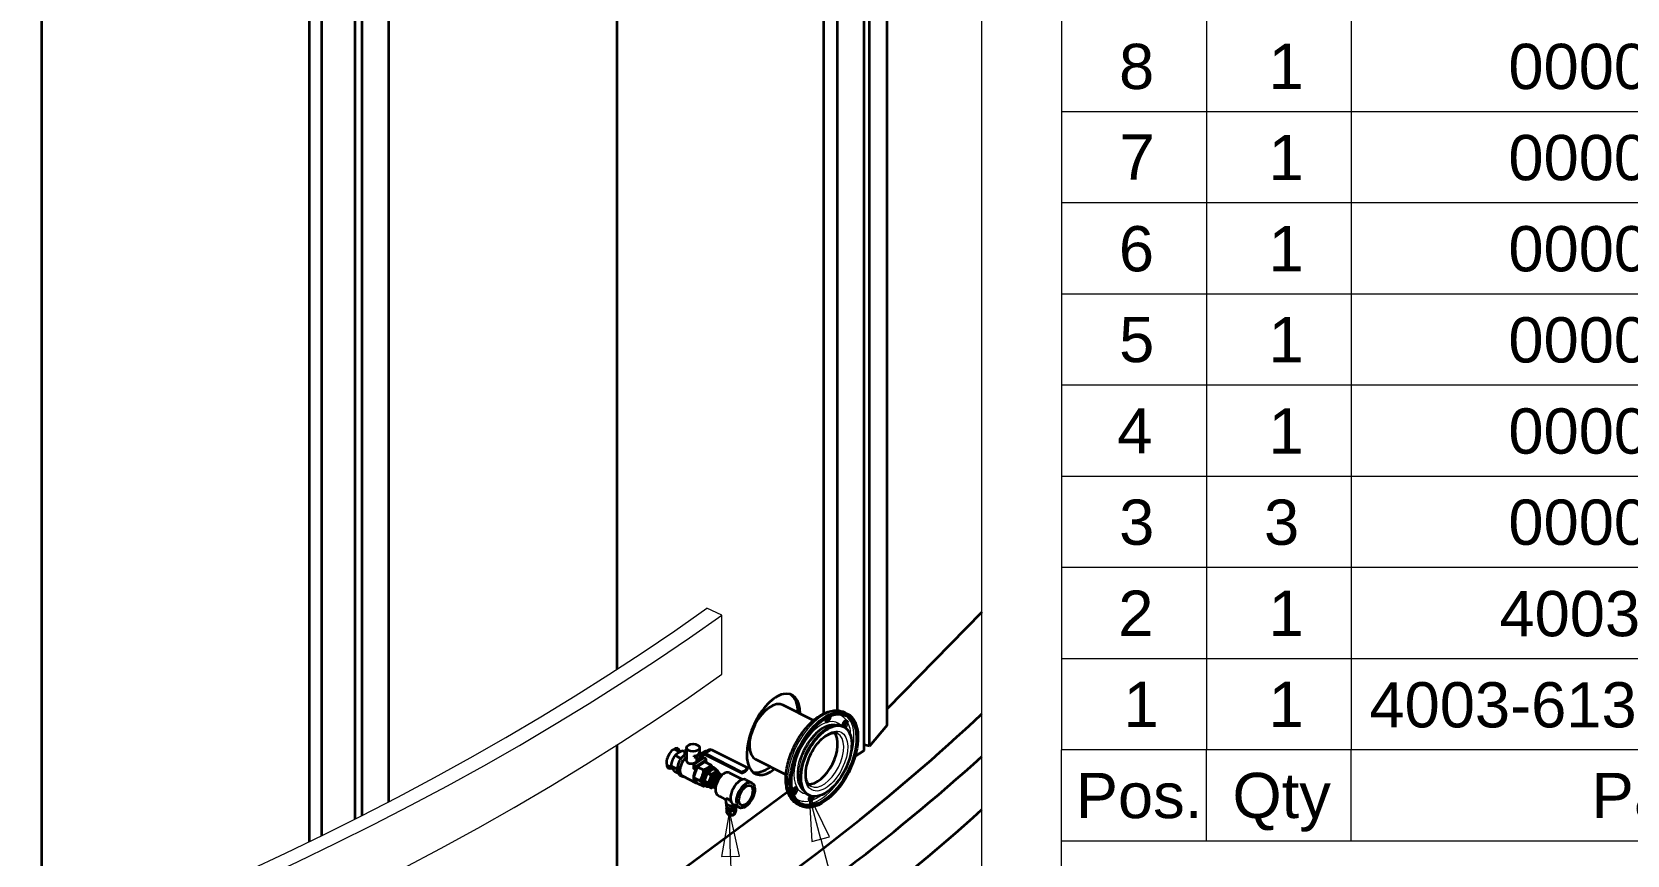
# Model space of a CAD drawing. Header units: millimetres. Extents: x 0 to 42050, y 0 to 29700.
# Drawn here: x 28971 to 33375, y 3345 to 5619 of the extents above; entities that cross this region are included whole.
import ezdxf

# ---------------------------------------------------------------- set-up
doc = ezdxf.new("R2010")
doc.units = ezdxf.units.MM
doc.header["$LTSCALE"] = 50
doc.layers.get('0').update_dxf_attribs({"lineweight": 18})
for name, color, linetype, lineweight in [('Detail Boundary', 7, 'Continuous', 18), ('Symbol', 7, 'Continuous', 18), ('Visible', 7, 'Continuous', 35), ('Visible Narrow', 7, 'Continuous', 18)]:
    doc.layers.add(name, color=color, linetype=linetype, lineweight=lineweight)
doc.layers.add('P_Cable Ducts (CD)', color=30, linetype='Continuous', lineweight=18, true_color=0xff7f00)
doc.styles.add('Note Text', font='arial.ttf')

# ---------------------------------------------------------------- blocks, each defined once
blk = doc.blocks.new('Parts List')
at = {"layer": 'Symbol'}
for p, q in [((636.27, 218.748), (636.27, 72.718)), ((644.27, 218.748), (644.27, 72.718)), ((652.27, 218.748), (652.27, 72.718)), ((836, 107.967), (636.27, 107.967)), ((836, 102.931), (636.27, 102.931)), ((836, 97.896), (636.27, 97.896)), ((836, 92.86), (636.27, 92.86)), ((836, 87.825), (636.27, 87.825)), ((836, 82.789), (636.27, 82.789)), ((836, 77.754), (636.27, 77.754)), ((836, 72.718), (636.27, 72.718)), ((636.27, 67.683), (636.27, 72.718)), ((644.27, 67.683), (644.27, 72.718)), ((652.27, 67.683), (652.27, 72.718)), ((636.27, 62), (636.27, 67.683)), ((836, 67.683), (636.27, 67.683))]:
    blk.add_line(p, q, dxfattribs=at)
at = {"layer": 'Symbol', "color": 7, "char_height": 2.5, "attachment_point": 7, "style": 'Note Text'}
for s, insert in [('8', (639.447, 109.188)), ('1', (647.697, 109.23)), ('0000-702-016', (660.947, 109.188)), ('7', (639.473, 104.215)), ('1', (647.697, 104.194)), ('0000-701-001', (660.947, 104.152)), ('6', (639.437, 99.117)), ('1', (647.697, 99.159)), ('0000-702-003', (660.947, 99.117)), ('5', (639.451, 94.102)), ('1', (647.697, 94.123)), ('0000-700-073', (660.947, 94.081)), ('0000-700-073', (660.947, 89.046)), ('4', (639.345, 89.092)), ('1', (647.697, 89.088)), ('3', (639.453, 84.01)), ('3', (647.453, 84.01)), ('0000-700-073', (660.947, 84.01)), ('2', (639.405, 79.017)), ('1', (647.697, 79.017)), ('4003-02-PS11', (660.453, 78.958)), ('1', (639.697, 73.981)), ('1', (647.697, 73.981)), ('4003-613-CD001-01-01', (653.273, 73.922)), ('Pos.', (637.057, 68.91)), ('Qty', (645.711, 68.195)), ('Part No.', (665.544, 68.91))]:
    blk.add_mtext(s, dxfattribs=dict(at, insert=insert))
blk = doc.blocks.new('2dTransSymbol1')
at = {"layer": 'Detail Boundary', "flags": 128}
blk.add_lwpolyline([(381.649, 141.867), (381.649, 17.513), (631.877, 17.513), (631.877, 141.867), (381.649, 141.867)], dxfattribs=at)
blk = doc.blocks.new('Balloon40')
at = {"layer": 'Symbol'}
for p, q in [((617.937, 69.328), (617.485, 66.819)), ((617.985, 66.829), (617.937, 69.328)), ((618.485, 66.838), (617.937, 69.328)), ((617.485, 66.819), (618.485, 66.838)), ((617.985, 66.829), (618.361, 47.344))]:
    blk.add_line(p, q, dxfattribs=at)
at = {"layer": 'Symbol', "flags": 128}
blk.add_lwpolyline([(618.485, 66.838), (617.937, 69.328), (617.485, 66.819), (618.485, 66.838)], dxfattribs=at)
at = {"layer": 'Symbol'}
blk.add_circle((618.434, 43.6), 3.75, dxfattribs=at)
blk.add_solid([(618.485, 66.838), (617.937, 69.328), (617.485, 66.819), (618.485, 66.838)], dxfattribs=at)
at = {"layer": 'Symbol', "insert": (618.434, 43.621), "char_height": 2.5, "attachment_point": 5, "style": 'Note Text'}
blk.add_mtext('6', dxfattribs=at)
blk = doc.blocks.new('Balloon41')
at = {"layer": 'Symbol'}
for p, q in [((622.97, 67.791), (622.328, 70.208)), ((623.453, 67.92), (622.328, 70.208)), ((622.328, 70.208), (622.487, 67.663)), ((622.487, 67.663), (623.453, 67.92)), ((622.97, 67.791), (626.946, 52.816))]:
    blk.add_line(p, q, dxfattribs=at)
at = {"layer": 'Symbol', "flags": 128}
blk.add_lwpolyline([(623.453, 67.92), (622.328, 70.208), (622.487, 67.663), (623.453, 67.92)], dxfattribs=at)
at = {"layer": 'Symbol'}
blk.add_circle((627.905, 49.206), 3.75, dxfattribs=at)
blk.add_solid([(623.453, 67.92), (622.328, 70.208), (622.487, 67.663), (623.453, 67.92)], dxfattribs=at)
at = {"layer": 'Symbol', "insert": (627.905, 49.206), "char_height": 2.5, "attachment_point": 5, "style": 'Note Text'}
blk.add_mtext('11', dxfattribs=at)

msp = doc.modelspace()

# ---------------------------------------------------------------- linework, layer by layer
at = {"layer": 'P_Cable Ducts (CD)'}
for p, q in [((30875.6, 4007.87), (30834.41, 4027.13)), ((30875.6, 3844.57), (30875.6, 4007.87))]:
    msp.add_line(p, q, dxfattribs=at)
for centre, major_axis, start_param in [((24500.67, 6988.34), (-8150, 0), 1.3910804), ((24500.67, 6988.34), (-8203, 0), 1.3910011), ((24500.67, 6825.04), (-8203, 0), 1.3666191)]:
    msp.add_ellipse(centre, major_axis=major_axis, ratio=0.5773503, start_param=start_param, end_param=2.4609142, dxfattribs=at)
at = {"layer": 'Visible', "color": 9, "true_color": 0xc0c0c0}
for p, q in [((28997.87, 3064.15), (28997.87, 7093.33)), ((29737.39, 3382.82), (29737.39, 7093.33)), ((29771.05, 3399.2), (29771.05, 7093.33)), ((29863.3, 3445.04), (29863.3, 7093.33)), ((29882.85, 3454.94), (29882.85, 7093.33)), ((29956, 3492.53), (29956, 7093.33)), ((30586.98, 3858.94), (30586.98, 7093.33)), ((31156.89, 3736.07), (31156.89, 7093.33)), ((31195.41, 3744.48), (31195.41, 7093.33)), ((31268.56, 3633.78), (31268.56, 7093.33)), ((31283.01, 3646.26), (31283.01, 7093.33)), ((31332.07, 3703.71), (31332.07, 7093.33)), ((31593.87, 4016.03), (31332.07, 3749.17)), ((31332.07, 3703.71), (31283.01, 3646.26)), ((30586.98, 3171.92), (30586.98, 3649.82)), ((31268.56, 3633.78), (31243.24, 3617.11)), ((31283.01, 3646.26), (31268.56, 3649.46)), ((31057.61, 3520.08), (30586.98, 3171.92))]:
    msp.add_line(p, q, dxfattribs=at)
at = {"layer": 'Visible'}
for p, q in [((31128.83, 3717.23), (31045.18, 3759.58)), ((31212.19, 3699.52), (31209.93, 3700.66)), ((31221.91, 3735.51), (31214.77, 3739.12)), ((30743.25, 3638.45), (30759.33, 3630.3)), ((30762.79, 3611.75), (30746.47, 3620.01)), ((30773.88, 3630.52), (30767.4, 3633.8)), ((30773.88, 3622.93), (30773.88, 3632.73)), ((30776.13, 3621.79), (30773.88, 3622.93)), ((30775.09, 3635.45), (30778.06, 3637.41)), ((30776.13, 3631.58), (30776.13, 3621.79)), ((30776.13, 3621.79), (30778.06, 3623.06)), ((30778.06, 3641.79), (30778.06, 3608.9)), ((30824, 3612.03), (30798.95, 3595.53)), ((30799.52, 3616.82), (30799.52, 3619.27)), ((30799.52, 3619.27), (30805.67, 3616.15)), ((30799.52, 3616.82), (30805.92, 3613.58)), ((30805.93, 3615.49), (30808.06, 3612.11)), ((30821.29, 3627.4), (30806.12, 3617.41)), ((30806.92, 3612.23), (30807.67, 3612.72)), ((30807.7, 3612.68), (30807.05, 3612.31)), ((30817.77, 3616.08), (30809.8, 3611.46)), ((30815.91, 3614.14), (30809.98, 3610.24)), ((30811.41, 3608.83), (30816.68, 3612.3)), ((30816.03, 3616.73), (30813.91, 3620.11)), ((30814.03, 3628.82), (30819.35, 3626.12)), ((30814.06, 3641.79), (30814.06, 3628.8)), ((30829.26, 3632.02), (30814.1, 3622.03)), ((30816.68, 3612.3), (30814.66, 3613.32)), ((30815.49, 3620.56), (30830, 3630.11)), ((30815.49, 3620.56), (30826.59, 3626.99)), ((30815.49, 3620.56), (30817.09, 3618.02)), ((30815.91, 3612.69), (30815.91, 3614.14)), ((30816.68, 3608.48), (30816.68, 3612.3)), ((30817.09, 3618.02), (30828.18, 3624.45)), ((30830.1, 3624.2), (30817.82, 3616.11)), ((30818.88, 3616.1), (30818.88, 3611)), ((30829.31, 3632.05), (30821.33, 3627.42)), ((30829.78, 3626.81), (30830.56, 3626.41)), ((30829.78, 3624.36), (30830.29, 3624.1)), ((30830, 3630.11), (30841.09, 3636.54)), ((30830.29, 3622.95), (30830.29, 3625.4)), ((30830.6, 3622.26), (30929.49, 3572.19)), ((30831.36, 3630.9), (30831.05, 3631.4)), ((30845.78, 3636.82), (30831.28, 3627.27)), ((30844.28, 3636.36), (30844.73, 3636.13)), ((30846.46, 3636.94), (30945.35, 3586.87)), ((30722.86, 3594.63), (30737.33, 3587.31)), ((30752.14, 3582.49), (30736, 3590.67)), ((30754.37, 3571.1), (30746.47, 3575.1)), ((30807.77, 3588.97), (30797.31, 3559.62)), ((30797.83, 3585.87), (30797.83, 3593.82)), ((30805.51, 3609.05), (30805.51, 3603.95)), ((30807.01, 3603.18), (30805.51, 3603.95)), ((30805.72, 3592.11), (30830.77, 3608.6)), ((30807.01, 3608.28), (30807.01, 3603.18)), ((30807.01, 3603.18), (30809.98, 3605.14)), ((30828.71, 3602.75), (30807.77, 3588.97)), ((30807.77, 3588.97), (30824.72, 3580.39)), ((30809.35, 3611.33), (30808.11, 3610.61)), ((30809.98, 3610.24), (30809.98, 3605.14)), ((30811.41, 3608.83), (30809.98, 3609.55)), ((30809.98, 3605.38), (30811.41, 3605.01)), ((30811.41, 3605.01), (30811.41, 3608.83)), ((30811.41, 3605.01), (30816.68, 3608.48)), ((30816.68, 3609.55), (30818.88, 3611)), ((30817.13, 3609.84), (30819.14, 3608.82)), ((30827.97, 3549.95), (30835.6, 3571.35)), ((30828.71, 3602.75), (30845.66, 3594.17)), ((30831.89, 3602.37), (30831.89, 3610.31)), ((30831.89, 3602.37), (30832.7, 3601.96)), ((30835.6, 3571.35), (30846.13, 3566.02)), ((30837.28, 3573.66), (30852.55, 3583.71)), ((30837.28, 3573.66), (30847.81, 3568.33)), ((30843.02, 3584.32), (30843.26, 3584.46)), ((30863.08, 3578.38), (30847.81, 3568.33)), ((30852.55, 3583.71), (30863.08, 3578.38)), ((30854.33, 3585.96), (30852.83, 3586.72)), ((30854.24, 3583.61), (30864.76, 3578.28)), ((30857.34, 3584.44), (30854.56, 3585.85)), ((30864.03, 3571.52), (30866.6, 3570.22)), ((30871.12, 3568.83), (30864.76, 3578.28)), ((30867.07, 3568.86), (30866.58, 3569.11)), ((30872, 3568.47), (30875.11, 3566.9)), ((30896.58, 3572.68), (30933.71, 3554.36)), ((30946.17, 3583.08), (30946.17, 3585.53)), ((31052.81, 3567.08), (30969.16, 3609.43)), ((30758.98, 3566.43), (30766.12, 3562.81)), ((30766.57, 3563.7), (30803.79, 3544.86)), ((30797.31, 3559.62), (30807.77, 3544.06)), ((30797.31, 3559.62), (30814.26, 3551.04)), ((30807.77, 3544.06), (30824.72, 3535.48)), ((30824.11, 3546.98), (30824.14, 3546.71)), ((30827.97, 3549.95), (30838.49, 3544.62)), ((30827.97, 3547.54), (30838.49, 3542.21)), ((30835.6, 3536.19), (30827.97, 3547.54)), ((30829.49, 3536.89), (30827.99, 3537.65)), ((30832.5, 3535.37), (30829.72, 3536.78)), ((30835.6, 3536.19), (30846.13, 3530.86)), ((30846.13, 3566.02), (30838.49, 3544.62)), ((30838.49, 3542.21), (30846.13, 3530.86)), ((30846.86, 3537.62), (30849.44, 3536.32)), ((30847.81, 3530.77), (30852.26, 3533.7)), ((30850.34, 3536.98), (30850.32, 3536.99)), ((30853.82, 3532.56), (30856.92, 3530.99)), ((30942.31, 3553.44), (30958.83, 3545.07)), ((30887.16, 3490.2), (30887.07, 3498.95)), ((30887.51, 3488.13), (30887.39, 3500.01)), ((30887.86, 3487.52), (30887.86, 3481.76)), ((30888.31, 3479.76), (30888.31, 3476.35)), ((30907.56, 3484.79), (30924.07, 3476.43)), ((30914.4, 3479.76), (30914.4, 3479.01)), ((31093.17, 3481.24), (31086.03, 3484.86)), ((31116.42, 3510.38), (31114.17, 3511.52)), ((30888.31, 3472.26), (30889.47, 3474.75)), ((30888.31, 3472.26), (30888.31, 3463.49)), ((30888.89, 3478.76), (30888.89, 3475.08)), ((30888.89, 3475.08), (30896.83, 3470.49)), ((30888.89, 3471), (30888.89, 3462.22)), ((30896.83, 3466.41), (30888.89, 3471)), ((30891.36, 3473.65), (30891.36, 3473.59)), ((30893.22, 3458.69), (30892.87, 3458.9)), ((30896.83, 3474.42), (30896.83, 3470.49)), ((30896.83, 3466.41), (30896.83, 3457.63)), ((30899.02, 3474.08), (30899.02, 3470.15)), ((30899.02, 3470.15), (30909.88, 3471.82)), ((30909.88, 3467.74), (30899.02, 3466.06)), ((30899.02, 3466.06), (30899.02, 3457.29)), ((30909.49, 3458.69), (30910.73, 3459.41)), ((30909.88, 3475.71), (30909.88, 3471.82)), ((30909.88, 3467.74), (30909.88, 3458.96)), ((30911.48, 3472.74), (30914.4, 3479.01)), ((30911.48, 3476.61), (30911.48, 3472.74)), ((30914.4, 3474.93), (30911.48, 3468.66)), ((30911.48, 3468.66), (30911.48, 3459.88)), ((30913.25, 3476.52), (30913.82, 3476.19)), ((30914.4, 3474.93), (30914.4, 3466.15))]:
    msp.add_line(p, q, dxfattribs=at)
for centre, start, end in [((30930.16, 3573.53), 243.14639, 286.16167), ((30944.67, 3585.53), 0, 63.14639), ((30944.67, 3583.08), 328.9699, 0)]:
    msp.add_arc(centre, 1.5, start, end, dxfattribs=at)
at = {"layer": 'Visible', "color": 9, "true_color": 0xc0c0c0}
for centre, major_axis, ratio, start_param, end_param in [((31018.36, 3678.84), (-49.45, -109.43), 0.5024293, 2.3257004, 7.054587), ((24500.67, 6253.49), (8326.9, 0), 0.5773503, 5.3992017, 5.7318801), ((24500.67, 6237.16), (8420, 0), 0.5773503, 5.3841108, 5.7141526), ((30741.05, 3612.49), (-12.36, -27.36), 0.5024293, 2.4842266, 6.849441), ((24500.67, 6090.19), (-8420, 0), 0.5773503, 2.2324258, 2.5725599), ((24500.67, 6090.19), (-8420, 0), 0.5773503, 2.2324258, 2.5725599)]:
    msp.add_ellipse(centre, major_axis=major_axis, ratio=ratio, start_param=start_param, end_param=end_param, dxfattribs=at)
at = {"layer": 'Visible'}
for centre, major_axis, ratio, start_param, end_param in [((31007.17, 3684.51), (54.21, 107.06), 0.5383468, 5.4895383, 6.214471), ((31007.17, 3684.51), (-38.01, -75.08), 0.5383468, 3.1415927, 6.2831853), ((31162.05, 3606.09), (-47.88, -94.57), 0.5383468, 3.1415927, 6.2831853), ((31168.67, 3723.1), (-4.86, -9.59), 0.5383468, 5.0074901, 8.813005), ((31164.16, 3725.39), (4.86, 9.59), 0.5383468, 3.5936903, 5.1842083), ((31215.57, 3706.55), (4.86, 9.59), 0.5383468, 6.1858676, 8.6716483), ((31211.06, 3708.83), (4.86, 9.59), 0.5383468, 3.9002551, 5.7348913), ((31215.57, 3706.55), (-4.86, -9.59), 0.5383468, 0.7280414, 2.5932986), ((31108.42, 3675.91), (-4.86, -9.59), 0.5383468, 0.4355823, 2.1679389), ((31141.75, 3616.37), (36.84, 72.76), 0.5383468, 3.3685145, 6.0562635), ((30773.88, 3595.87), (-14.91, -29.44), 0.5383468, 3.8918765, 6.2831853), ((30781.03, 3592.25), (-14.91, -29.44), 0.5383468, 4.0329405, 6.5299942), ((30781.03, 3592.25), (-14.45, -28.55), 0.5383468, 4.0372374, 6.2831853), ((30778.39, 3630.44), (-3.3, 5.01), 0.6138806, 5.5351071, 7.0336389), ((30778.39, 3630.44), (-1.65, 2.51), 0.6138806, 5.6077526, 7.0336389), ((30796.06, 3629.46), (18, 0), 0.5773503, 4.9057845, 6.2207116), ((30806.92, 3616.14), (-0.75, 1.3), 0.788917, 0.0448965, 1.6156928), ((30810.77, 3606.38), (-3.85, 5.85), 0.6138806, 6.2482407, 7.0336389), ((30805.92, 3618.48), (3.3, -5.01), 0.6138806, 5.4628425, 5.8055449), ((30809.05, 3612.76), (0.75, -1.3), 0.788917, 4.7572855, 6.2831853), ((30814.89, 3620.77), (-0.75, 1.3), 0.788917, 0.0448965, 1.6156928), ((30817.02, 3617.38), (0.75, -1.3), 0.788917, 4.7572855, 6.3280818), ((30822.64, 3614.19), (2.75, -4.18), 0.6138806, 3.6960821, 3.8920462), ((30822.09, 3626.13), (-0.75, 1.3), 0.788917, 0, 0.0448965), ((30827.39, 3610.31), (4.5, 0), 0.5773503, 5.5632481, 8.7048407), ((30829.78, 3621.91), (-3.3, 5.01), 0.6138806, 5.4628425, 6.2482407), ((30829.78, 3621.91), (-1.65, 2.51), 0.6138806, 5.4628425, 6.2482407), ((30830.06, 3630.75), (-0.75, 1.3), 0.788917, 4.7572855, 6.3280818), ((30831.28, 3626.05), (0.68, 1.34), 0.5383468, 0.7547417, 2.3255381), ((30831.28, 3623.6), (-0.68, -1.34), 0.5383468, 5.4671307, 6.2831853), ((30844.28, 3631.46), (-3.3, 5.01), 0.6138806, 5.4628425, 6.2482407), ((30845.78, 3635.6), (0.68, 1.34), 0.5383468, 0, 0.7547417), ((30818.24, 3573.41), (-14.45, -28.55), 0.5383468, 4.5320457, 6.5449678), ((30802.33, 3593.82), (-4.5, 0), 0.5773503, 5.5632481, 8.7048407), ((30810.77, 3606.38), (-2.75, 4.18), 0.6138806, 6.2482407, 7.0336389), ((30837.04, 3563.89), (10.8, 21.32), 0.5383468, 0.4169294, 2.7246633), ((30840.41, 3562.19), (-12.42, -24.53), 0.5383468, 3.1415927, 6.2831853), ((30837.04, 3563.89), (-12.42, -24.53), 0.5383468, 3.8963344, 4.9435319), ((30842.14, 3561.31), (12.42, 24.53), 0.5383468, 0, 3.1415927), ((30841.91, 3561.43), (-12.42, -24.53), 0.5383468, 3.1330541, 6.2917239), ((30841.91, 3561.43), (12.29, 24.27), 0.5383468, 0.6929608, 2.4486318), ((30844.92, 3559.9), (-12.42, -24.53), 0.5383468, 2.7446252, 6.6801527), ((30818.24, 3573.41), (14.45, 28.55), 0.5383468, 6.0214028, 6.4022158), ((30844.92, 3559.9), (11.63, 22.97), 0.5383468, 1.2211173, 1.3355637), ((30837.04, 3563.89), (12.42, 24.53), 0.5383468, 6.1553127, 7.037927), ((30855.44, 3554.57), (8.58, 16.95), 0.5383468, 0, 3.1415927), ((30858.02, 3553.27), (8.58, 16.95), 0.5383468, 6.0958525, 9.5647198), ((30858.45, 3553.05), (8.13, 16.06), 0.5383468, 0, 3.1415927), ((30855.44, 3554.57), (-11.63, -22.97), 0.5383468, 4.36271, 4.4771564), ((30862.91, 3550.52), (-9.09, -17.95), 0.5383468, 3.1415927, 6.2831853), ((30866.02, 3548.94), (-9.09, -17.95), 0.5383468, 3.0302593, 6.3945187), ((30844.92, 3559.9), (11.63, 22.97), 0.5383468, 0.1739198, 0.2883662), ((30880.87, 3541.42), (15.8, 31.21), 0.5383468, 0.0055749, 3.1209334), ((30855.44, 3554.57), (11.63, 22.97), 0.5383468, 0.1739198, 0.2883662), ((31007.17, 3684.51), (-54.21, -107.06), 0.5383468, 0.1322309, 0.793647), ((31070.12, 3592.61), (4.86, 9.59), 0.5383468, 4.1113123, 6.0861299), ((30837.04, 3563.89), (-12.42, -24.53), 0.5383468, 4.9435319, 5.9907295), ((30837.04, 3563.89), (-12.42, -24.53), 0.5383468, 5.9907295, 6.4110579), ((30844.92, 3559.9), (11.63, 22.97), 0.5383468, 2.2683149, 2.3827613), ((30855.44, 3554.57), (-11.63, -22.97), 0.5383468, 5.4099075, 5.5243539), ((30855.44, 3554.57), (-11.63, -22.97), 0.5383468, 0.1739198, 0.2883662), ((30869.89, 3546.98), (8.24, 16.28), 0.5383468, 0.4558637, 2.685729), ((30924.94, 3519.11), (-17.38, -34.32), 0.5383468, 3.1415927, 6.2831853), ((30942.12, 3510.41), (13.55, 26.76), 0.5383468, 3.1568098, 6.2679681), ((31076.2, 3522), (4.86, 9.59), 0.5383468, 3.5647322, 7.9994638), ((31071.68, 3524.29), (4.86, 9.59), 0.5383468, 4.0037371, 5.8310877), ((30901.36, 3481.76), (-13.5, 0), 0.5773503, 0, 3.0590416), ((30925.1, 3570.06), (-45.84, -88.88), 0.533287, 0.567572, 0.5775048), ((31123.1, 3505.44), (-4.86, -9.59), 0.5383468, 4.5737422, 6.5202894), ((31118.59, 3507.73), (4.86, 9.59), 0.5383468, 3.8296731, 4.9602791), ((31123.1, 3505.44), (-4.86, -9.59), 0.5383468, 0.6880805, 1.9906656), ((30901.36, 3477.68), (-13.25, 0), 0.5773503, 0.1748666, 0.3463408), ((30901.36, 3473.59), (-13.25, 0), 0.5773503, 0.1748666, 0.3463408), ((30901.36, 3464.82), (-13.25, 0), 0.5773503, 0.1748666, 0.3463408), ((30901.36, 3473.59), (10, 0), 0.5773503, 3.1415927, 6.1014321), ((30901.36, 3463.39), (11.5, 0), 0.5773503, 3.9269908, 5.4977871), ((30901.36, 3477.68), (-13.25, 0), 0.5773503, 1.2220642, 1.3935383), ((30901.36, 3473.59), (-13.25, 0), 0.5773503, 1.2220642, 1.3935383), ((30901.36, 3464.82), (-13.25, 0), 0.5773503, 1.2220642, 1.3935383), ((30901.36, 3477.68), (-13.25, 0), 0.5773503, 2.2692617, 2.4407359), ((30901.36, 3473.59), (-13.25, 0), 0.5773503, 2.2692617, 2.4407359), ((30901.36, 3464.82), (-13.25, 0), 0.5773503, 2.2692617, 2.4407359), ((30901.36, 3473.59), (13.25, 0), 0.5773503, 0.1748666, 0.3463408)]:
    msp.add_ellipse(centre, major_axis=major_axis, ratio=ratio, start_param=start_param, end_param=end_param, dxfattribs=at)
for centre, major_axis, ratio in [((31157.54, 3608.37), (64.37, 127.13), 0.5383468), ((31157.54, 3608.37), (61.66, 121.78), 0.5383468), ((31164.31, 3604.95), (-47.88, -94.57), 0.5383468), ((30796.06, 3641.79), (-18, 0), 0.5773503), ((30941.45, 3510.75), (-17.38, -34.32), 0.5383468), ((30942.56, 3510.19), (-13.55, -26.76), 0.5383468)]:
    msp.add_ellipse(centre, major_axis=major_axis, ratio=ratio, dxfattribs=at)
for points, knots in [([(31086.03, 3484.86), (31078.66, 3488.59), (31072.29, 3494.17), (31061.78, 3508.55), (31057.88, 3517.58), (31052.72, 3538.79), (31051.84, 3551.26), (31053.43, 3577.84), (31055.97, 3591.98), (31064.11, 3620.3), (31069.67, 3634.47), (31083.22, 3661.56), (31091.2, 3674.48), (31108.87, 3697.9), (31118.57, 3708.4), (31138.96, 3725.95), (31149.66, 3732.97), (31171.14, 3742.43), (31181.97, 3744.94), (31200.29, 3744.42), (31207.92, 3742.59), (31214.77, 3739.12)], [5.5676804, 5.5676804, 5.5676804, 5.5676804, 5.8352374, 5.8352374, 6.1299378, 6.1299378, 6.460989, 6.460989, 6.7969863, 6.7969863, 7.1294734, 7.1294734, 7.4604842, 7.4604842, 7.7928097, 7.7928097, 8.1285924, 8.1285924, 8.4606827, 8.4606827, 8.709273, 8.709273, 8.709273, 8.709273]), ([(31217.9, 3715.65), (31217.84, 3715.87), (31217.78, 3716.07), (31217.7, 3716.29), (31217.69, 3716.3), (31217.69, 3716.32)], [-2.19527918, -2.19527918, -2.19527918, -2.19527918, -2.09934923, -2.09934923, -2.09161637, -2.09161637, -2.09161637, -2.09161637]), ([(31220.91, 3715.84), (31220.94, 3715.81), (31220.97, 3715.79), (31221.19, 3715.61), (31221.35, 3715.45), (31221.57, 3715.18), (31221.63, 3715.1), (31221.71, 3714.98), (31221.74, 3714.94), (31221.77, 3714.89), (31221.78, 3714.87), (31221.8, 3714.84), (31221.81, 3714.83), (31221.82, 3714.81), (31221.83, 3714.79), (31221.85, 3714.77), (31221.86, 3714.75), (31221.89, 3714.7), (31221.9, 3714.67), (31222.08, 3714.35), (31222.2, 3714.05), (31222.35, 3713.6), (31222.38, 3713.49), (31222.41, 3713.37)], [-0.60108386, -0.60108386, -0.60108386, -0.60108386, -0.57815405, -0.57815405, -0.4517174, -0.4517174, -0.39937151, -0.39937151, -0.37798741, -0.37798741, -0.36705524, -0.36705524, -0.36001009, -0.36001009, -0.3533864, -0.3533864, -0.34454389, -0.34454389, -0.32504019, -0.32504019, -0.16888945, -0.16888945, -0.11651595, -0.11651595, -0.11651595, -0.11651595]), ([(31121.45, 3535.24), (31117.23, 3537.38), (31113.65, 3541.24), (31109.14, 3551.85), (31107.85, 3557.5), (31106.99, 3570.3), (31107.37, 3577.39), (31109.83, 3592.47), (31111.92, 3600.47), (31117.68, 3616.52), (31121.36, 3624.57), (31129.92, 3639.81), (31134.81, 3647), (31145.21, 3659.71), (31150.72, 3665.24), (31161.67, 3674.09), (31167.1, 3677.42), (31177.19, 3681.76), (31181.84, 3682.77), (31189.4, 3682.83), (31192.44, 3682.11), (31195.13, 3680.75)], [1.6387453, 1.6387453, 1.6387453, 1.6387453, 2.0649509, 2.0649509, 2.3758195, 2.3758195, 2.6766844, 2.6766844, 2.9816372, 2.9816372, 3.2897635, 3.2897635, 3.5985157, 3.5985157, 3.9052686, 3.9052686, 4.2077971, 4.2077971, 4.509658, 4.509658, 4.780338, 4.780338, 4.780338, 4.780338]), ([(30811.21, 3605.06), (30811.2, 3605.05), (30811.19, 3605.05), (30810.92, 3604.83), (30810.63, 3604.62), (30810.17, 3604.3), (30810, 3604.18), (30809.7, 3603.98), (30809.55, 3603.89), (30809.24, 3603.68), (30809.07, 3603.58), (30808.59, 3603.28), (30808.28, 3603.09), (30806.57, 3602.09), (30805.03, 3601.28), (30801.37, 3599.62), (30799.23, 3598.8), (30795.1, 3597.63), (30793.11, 3597.25), (30789.9, 3597.08), (30788.66, 3597.14), (30786.97, 3597.44), (30786.49, 3597.56), (30785.76, 3597.78), (30785.5, 3597.87), (30785.03, 3598.04), (30784.82, 3598.13), (30784.48, 3598.29), (30784.33, 3598.36), (30784.2, 3598.43), (30783.32, 3598.87), (30782.5, 3599.44), (30781.05, 3600.79), (30780.41, 3601.57), (30779.36, 3603.27), (30778.95, 3604.19), (30778.35, 3606.06), (30778.17, 3607.01), (30778.08, 3608.25), (30778.06, 3608.58), (30778.06, 3608.9)], [-19.8769531, -19.8769531, -19.8769531, -19.8769531, -19.8726904, -19.8726904, -19.7231477, -19.7231477, -19.6448391, -19.6448391, -19.5805492, -19.5805492, -19.5057019, -19.5057019, -19.3761235, -19.3761235, -18.8218938, -18.8218938, -18.1440759, -18.1440759, -17.5248435, -17.5248435, -17.1128589, -17.1128589, -16.9430395, -16.9430395, -16.8479196, -16.8479196, -16.7677188, -16.7677188, -16.7122811, -16.7122811, -16.7122811, -16.3632847, -16.3632847, -16.0142883, -16.0142883, -15.6652918, -15.6652918, -15.3162954, -15.3162954, -15.1945854, -15.1945854, -15.1945854, -15.1945854]), ([(30805.72, 3586.19), (30805.32, 3585.56), (30804.8, 3584.92), (30803.65, 3583.79), (30803.01, 3583.31), (30801.9, 3582.71), (30801.36, 3582.51), (30800.57, 3582.4), (30800.31, 3582.4), (30799.81, 3582.47), (30799.58, 3582.55), (30799.37, 3582.66), (30799.15, 3582.76), (30798.95, 3582.91), (30798.6, 3583.27), (30798.45, 3583.48), (30798.07, 3584.17), (30797.92, 3584.72), (30797.84, 3585.45), (30797.83, 3585.66), (30797.83, 3585.87)], [-0.7950758, -0.7950758, -0.7950758, -0.7950758, -0.5686098, -0.5686098, -0.3421438, -0.3421438, -0.1710719, -0.1710719, -0.085536, -0.085536, 0, 0, 0, 0.085536, 0.085536, 0.1710719, 0.1710719, 0.3421438, 0.3421438, 0.4073406, 0.4073406, 0.4073406, 0.4073406]), ([(30831.89, 3602.37), (30831.89, 3602.37), (30831.82, 3602.39), (30831.49, 3602.49), (30831.17, 3602.58), (30830.77, 3602.68)], [-1.1298156, -1.1298156, -1.1298156, -1.1298156, -0.96854638, -0.96854638, -0.74208038, -0.74208038, -0.74208038, -0.74208038]), ([(30930.58, 3572.09), (30931.98, 3572.5), (30933.32, 3572.96), (30935.87, 3574.01), (30937.08, 3574.6), (30939.35, 3575.88), (30940.41, 3576.57), (30942.33, 3578.06), (30943.2, 3578.85), (30944.74, 3580.52), (30945.41, 3581.4), (30945.96, 3582.31)], [5.89753338, 5.89753338, 5.89753338, 5.89753338, 6.05179415, 6.05179415, 6.20605492, 6.20605492, 6.36031569, 6.36031569, 6.51457646, 6.51457646, 6.66883724, 6.66883724, 6.66883724, 6.66883724]), ([(30887.39, 3500.01), (30887.32, 3499.86), (30887.27, 3499.72), (30887.12, 3499.31), (30887.07, 3499.1), (30887.07, 3498.95)], [2.0428139, 2.0428139, 2.0428139, 2.0428139, 2.25489736, 2.25489736, 2.72864766, 2.72864766, 2.72864766, 2.72864766]), ([(30887.16, 3490.2), (30887.17, 3490.08), (30887.17, 3489.96), (30887.18, 3489.84), (30887.19, 3489.7), (30887.2, 3489.55), (30887.22, 3489.41), (30887.24, 3489.26), (30887.26, 3489.12), (30887.29, 3488.98), (30887.32, 3488.84), (30887.35, 3488.69), (30887.39, 3488.55), (30887.42, 3488.41), (30887.47, 3488.27), (30887.51, 3488.13)], [63.6484405, 63.6484405, 63.6484405, 63.6484405, 64.5503452, 64.5503452, 64.5503452, 65.6306027, 65.6306027, 65.6306027, 66.7103442, 66.7103442, 66.7103442, 67.7891832, 67.7891832, 67.7891832, 68.8667408, 68.8667408, 68.8667408, 68.8667408]), ([(30901.11, 3492.64), (30900.43, 3493.22), (30899.71, 3493.85), (30897.9, 3495.51), (30896.79, 3496.56), (30895.14, 3498.07), (30894.48, 3498.67), (30893.14, 3499.74), (30892.47, 3500.2), (30891.07, 3500.92), (30890.47, 3501.06), (30889.43, 3501.13), (30889, 3501.05), (30888.02, 3500.7), (30887.61, 3500.35), (30887.39, 3500.01)], [3.7802837, 3.7802837, 3.7802837, 3.7802837, 4.0610151, 4.0610151, 4.4926397, 4.4926397, 4.7362241, 4.7362241, 4.9798086, 4.9798086, 5.2968725, 5.2968725, 5.6139364, 5.6139364, 6.15154, 6.15154, 6.15154, 6.15154]), ([(30887.51, 3488.13), (30887.54, 3488.06), (30887.57, 3487.99), (30887.61, 3487.93), (30887.65, 3487.86), (30887.68, 3487.79), (30887.72, 3487.73), (30887.77, 3487.66), (30887.81, 3487.59), (30887.86, 3487.52), (30887.9, 3487.45), (30887.95, 3487.39), (30888, 3487.32), (30888.06, 3487.25), (30888.11, 3487.18), (30888.17, 3487.11), (30888.23, 3487.05), (30888.29, 3486.98), (30888.35, 3486.91), (30888.42, 3486.84), (30888.48, 3486.77), (30888.55, 3486.71), (30888.62, 3486.64), (30888.69, 3486.57), (30888.76, 3486.5), (30888.84, 3486.43), (30888.91, 3486.37), (30888.99, 3486.3), (30889.07, 3486.23), (30889.15, 3486.16), (30889.24, 3486.09), (30889.32, 3486.03), (30889.41, 3485.96), (30889.5, 3485.89), (30889.59, 3485.82), (30889.68, 3485.76), (30889.77, 3485.69), (30889.87, 3485.62), (30889.96, 3485.56), (30890.06, 3485.49), (30890.16, 3485.42), (30890.26, 3485.35), (30890.37, 3485.29), (30890.47, 3485.22), (30890.58, 3485.15), (30890.69, 3485.09), (30890.8, 3485.02), (30890.91, 3484.96), (30891.02, 3484.89), (30891.13, 3484.82), (30891.25, 3484.76), (30891.37, 3484.69), (30891.48, 3484.63), (30891.6, 3484.56), (30891.73, 3484.5), (30891.85, 3484.44), (30891.97, 3484.37), (30892.1, 3484.31), (30892.22, 3484.25), (30892.35, 3484.18), (30892.48, 3484.12), (30892.61, 3484.06), (30892.74, 3484), (30892.87, 3483.94), (30892.94, 3483.9), (30893, 3483.87), (30893.07, 3483.84), (30893.14, 3483.81), (30893.21, 3483.78), (30893.27, 3483.75), (30893.41, 3483.69), (30893.55, 3483.63), (30893.69, 3483.58), (30893.82, 3483.52), (30893.97, 3483.46), (30894.11, 3483.4), (30894.25, 3483.34), (30894.4, 3483.29), (30894.54, 3483.23), (30894.69, 3483.17), (30894.83, 3483.12), (30894.98, 3483.06), (30895.13, 3483.01), (30895.28, 3482.95), (30895.43, 3482.9), (30895.58, 3482.85), (30895.73, 3482.79), (30895.89, 3482.74), (30896.04, 3482.69), (30896.19, 3482.64), (30896.35, 3482.59), (30896.5, 3482.54), (30896.66, 3482.49), (30896.82, 3482.44), (30896.97, 3482.39), (30897.13, 3482.35), (30897.29, 3482.3), (30897.44, 3482.25), (30897.6, 3482.21), (30897.76, 3482.16), (30898.08, 3482.08), (30898.4, 3481.99), (30898.72, 3481.91), (30898.88, 3481.87), (30899.04, 3481.83), (30899.2, 3481.8), (30899.37, 3481.76), (30899.53, 3481.72), (30899.69, 3481.69), (30899.85, 3481.65), (30900.02, 3481.62), (30900.18, 3481.58), (30900.34, 3481.55), (30900.51, 3481.52), (30900.67, 3481.49), (30900.84, 3481.46), (30901, 3481.43), (30901.16, 3481.4), (30901.33, 3481.37), (30901.49, 3481.35), (30901.65, 3481.32), (30901.82, 3481.29), (30901.98, 3481.27), (30902.14, 3481.25), (30902.3, 3481.22), (30902.47, 3481.2), (30902.63, 3481.18), (30902.79, 3481.16), (30902.95, 3481.14), (30903.11, 3481.13), (30903.19, 3481.12), (30903.27, 3481.11), (30903.35, 3481.1), (30903.43, 3481.09), (30903.51, 3481.08), (30903.59, 3481.08), (30903.75, 3481.06), (30903.91, 3481.05), (30904.07, 3481.04), (30904.23, 3481.03), (30904.39, 3481.02), (30904.54, 3481.01), (30904.7, 3481), (30904.86, 3480.99), (30905.02, 3480.98), (30905.17, 3480.98), (30905.33, 3480.97), (30905.49, 3480.97), (30905.64, 3480.97), (30905.8, 3480.96), (30905.95, 3480.96), (30906.1, 3480.96), (30906.26, 3480.97), (30906.41, 3480.97), (30906.56, 3480.97), (30906.71, 3480.97), (30906.86, 3480.98), (30907.01, 3480.99), (30907.16, 3480.99), (30907.3, 3481), (30907.45, 3481.01), (30907.6, 3481.02), (30907.74, 3481.03), (30907.88, 3481.05), (30908.03, 3481.06), (30908.17, 3481.07), (30908.31, 3481.09), (30908.45, 3481.11), (30908.59, 3481.12), (30908.66, 3481.13), (30908.73, 3481.14), (30908.79, 3481.15), (30908.86, 3481.16), (30908.93, 3481.17), (30909, 3481.18), (30909.13, 3481.2), (30909.27, 3481.23), (30909.4, 3481.25), (30909.53, 3481.27), (30909.66, 3481.3), (30909.79, 3481.33), (30909.92, 3481.35), (30910.05, 3481.38), (30910.18, 3481.41), (30910.3, 3481.44), (30910.43, 3481.48), (30910.55, 3481.51), (30910.67, 3481.54), (30910.79, 3481.58), (30910.91, 3481.61), (30911.03, 3481.65), (30911.15, 3481.69), (30911.26, 3481.73), (30911.38, 3481.76), (30911.49, 3481.81), (30911.6, 3481.85), (30911.71, 3481.89), (30911.82, 3481.93), (30911.93, 3481.98)], [0, 0, 0, 0, 0.4970328, 0.4970328, 0.4970328, 0.9955461, 0.9955461, 0.9955461, 1.4952142, 1.4952142, 1.4952142, 1.9956965, 1.9956965, 1.9956965, 2.4966448, 2.4966448, 2.4966448, 2.9977108, 2.9977108, 2.9977108, 3.4985531, 3.4985531, 3.4985531, 3.9988441, 3.9988441, 3.9988441, 4.4982772, 4.4982772, 4.4982772, 4.9965753, 4.9965753, 4.9965753, 5.4934988, 5.4934988, 5.4934988, 5.9905617, 5.9905617, 5.9905617, 6.489122, 6.489122, 6.489122, 6.9888558, 6.9888558, 6.9888558, 7.4894124, 7.4894124, 7.4894124, 7.9904252, 7.9904252, 7.9904252, 8.4915195, 8.4915195, 8.4915195, 8.9923222, 8.9923222, 8.9923222, 9.4924695, 9.4924695, 9.4924695, 9.9916167, 9.9916167, 9.9916167, 10.4894469, 10.4894469, 10.4894469, 10.7377795, 10.7377795, 10.7377795, 10.9860516, 10.9860516, 10.9860516, 11.4837241, 11.4837241, 11.4837241, 11.9826998, 11.9826998, 11.9826998, 12.4826938, 12.4826938, 12.4826938, 12.983388, 12.983388, 12.983388, 13.4844401, 13.4844401, 13.4844401, 13.9854922, 13.9854922, 13.9854922, 14.4861787, 14.4861787, 14.4861787, 14.9861344, 14.9861344, 14.9861344, 15.4850027, 15.4850027, 15.4850027, 15.9824438, 15.9824438, 15.9824438, 16.977056, 16.977056, 16.977056, 17.4761591, 17.4761591, 17.4761591, 17.9761631, 17.9761631, 17.9761631, 18.4767845, 18.4767845, 18.4767845, 18.9777199, 18.9777199, 18.9777199, 19.4786516, 19.4786516, 19.4786516, 19.9792546, 19.9792546, 19.9792546, 20.4792019, 20.4792019, 20.4792019, 20.9781716, 20.9781716, 20.9781716, 21.4758527, 21.4758527, 21.4758527, 21.7241211, 21.7241211, 21.7241211, 21.9724457, 21.9724457, 21.9724457, 22.470175, 22.470175, 22.470175, 22.9691473, 22.9691473, 22.9691473, 23.4691045, 23.4691045, 23.4691045, 23.9697693, 23.9697693, 23.9697693, 24.4708507, 24.4708507, 24.4708507, 24.9720498, 24.9720498, 24.9720498, 25.4730653, 25.4730653, 25.4730653, 25.9735982, 25.9735982, 25.9735982, 26.4733576, 26.4733576, 26.4733576, 26.9720664, 26.9720664, 26.9720664, 27.4694669, 27.4694669, 27.4694669, 27.7176497, 27.7176497, 27.7176497, 27.96591, 27.96591, 27.96591, 28.4628547, 28.4628547, 28.4628547, 28.9601249, 28.9601249, 28.9601249, 29.4574305, 29.4574305, 29.4574305, 29.9544849, 29.9544849, 29.9544849, 30.4510106, 30.4510106, 30.4510106, 30.9472536, 30.9472536, 30.9472536, 31.443467, 31.443467, 31.443467, 31.939661, 31.939661, 31.939661, 31.939661]), ([(31116.47, 3497.96), (31116.77, 3498.04), (31117.07, 3498.15), (31117.62, 3498.39), (31117.87, 3498.52), (31118.11, 3498.66)], [-1.96405698, -1.96405698, -1.96405698, -1.96405698, -1.8229843, -1.8229843, -1.70977025, -1.70977025, -1.70977025, -1.70977025]), ([(31122.63, 3496.38), (31122.57, 3496.35), (31122.52, 3496.32), (31122.2, 3496.14), (31121.92, 3496.01), (31121.54, 3495.85), (31121.43, 3495.81), (31121.27, 3495.76), (31121.23, 3495.74), (31121.16, 3495.72), (31121.14, 3495.72), (31121.1, 3495.7), (31121.08, 3495.7), (31121.05, 3495.69), (31121.04, 3495.69), (31121.01, 3495.68), (31120.99, 3495.67), (31120.93, 3495.66), (31120.89, 3495.65), (31120.52, 3495.56), (31120.2, 3495.51), (31119.79, 3495.5), (31119.69, 3495.5), (31119.59, 3495.51)], [-0.60108386, -0.60108386, -0.60108386, -0.60108386, -0.57815405, -0.57815405, -0.4517174, -0.4517174, -0.39937151, -0.39937151, -0.37798741, -0.37798741, -0.36705524, -0.36705524, -0.36001009, -0.36001009, -0.3533864, -0.3533864, -0.34454389, -0.34454389, -0.32504019, -0.32504019, -0.16888945, -0.16888945, -0.11651595, -0.11651595, -0.11651595, -0.11651595]), ([(30888.89, 3462.22), (30889.05, 3462.05), (30889.21, 3461.89), (30889.37, 3461.73), (30889.53, 3461.56), (30889.69, 3461.4), (30889.85, 3461.25), (30889.93, 3461.17), (30890.01, 3461.09), (30890.09, 3461.01), (30890.18, 3460.94), (30890.26, 3460.86), (30890.34, 3460.79), (30890.42, 3460.71), (30890.5, 3460.64), (30890.59, 3460.57), (30890.67, 3460.49), (30890.75, 3460.42), (30890.84, 3460.35), (30890.92, 3460.28), (30891, 3460.21), (30891.09, 3460.14), (30891.17, 3460.07), (30891.26, 3460.01), (30891.34, 3459.94), (30891.42, 3459.87), (30891.51, 3459.81), (30891.59, 3459.75), (30891.68, 3459.68), (30891.76, 3459.62), (30891.85, 3459.56), (30891.93, 3459.5), (30892.02, 3459.44), (30892.1, 3459.38), (30892.19, 3459.32), (30892.27, 3459.27), (30892.36, 3459.21), (30892.44, 3459.16), (30892.53, 3459.11), (30892.61, 3459.05), (30892.69, 3459), (30892.78, 3458.95), (30892.86, 3458.9), (30892.95, 3458.85), (30893.03, 3458.8), (30893.12, 3458.76), (30893.2, 3458.71), (30893.29, 3458.67), (30893.37, 3458.62), (30893.46, 3458.58), (30893.54, 3458.54), (30893.63, 3458.5), (30893.71, 3458.46), (30893.8, 3458.42), (30893.88, 3458.38), (30893.97, 3458.35), (30894.05, 3458.31), (30894.14, 3458.28), (30894.22, 3458.24), (30894.31, 3458.21), (30894.39, 3458.18), (30894.47, 3458.15), (30894.56, 3458.12), (30894.64, 3458.09), (30894.73, 3458.06), (30894.81, 3458.03), (30894.89, 3458.01), (30894.98, 3457.98), (30895.06, 3457.96), (30895.14, 3457.93), (30895.22, 3457.91), (30895.31, 3457.89), (30895.39, 3457.87), (30895.47, 3457.85), (30895.55, 3457.83), (30895.63, 3457.81), (30895.72, 3457.79), (30895.8, 3457.78), (30895.88, 3457.76), (30895.96, 3457.74), (30896.04, 3457.73), (30896.12, 3457.72), (30896.2, 3457.7), (30896.28, 3457.69), (30896.36, 3457.68), (30896.51, 3457.66), (30896.67, 3457.64), (30896.83, 3457.63)], [0, 0, 0, 0, 0.722756, 0.722756, 0.722756, 1.4488451, 1.4488451, 1.4488451, 1.8126027, 1.8126027, 1.8126027, 2.1765769, 2.1765769, 2.1765769, 2.5405935, 2.5405935, 2.5405935, 2.9044961, 2.9044961, 2.9044961, 3.2681481, 3.2681481, 3.2681481, 3.6314347, 3.6314347, 3.6314347, 3.9942656, 3.9942656, 3.9942656, 4.3565779, 4.3565779, 4.3565779, 4.7183393, 4.7183393, 4.7183393, 5.0795528, 5.0795528, 5.0795528, 5.4402607, 5.4402607, 5.4402607, 5.8006056, 5.8006056, 5.8006056, 6.1612868, 6.1612868, 6.1612868, 6.5225106, 6.5225106, 6.5225106, 6.8842727, 6.8842727, 6.8842727, 7.2465314, 7.2465314, 7.2465314, 7.6092127, 7.6092127, 7.6092127, 7.9722147, 7.9722147, 7.9722147, 8.3354112, 8.3354112, 8.3354112, 8.6986548, 8.6986548, 8.6986548, 9.0617795, 9.0617795, 9.0617795, 9.4246031, 9.4246031, 9.4246031, 9.7869295, 9.7869295, 9.7869295, 10.1485503, 10.1485503, 10.1485503, 10.5092498, 10.5092498, 10.5092498, 10.869506, 10.869506, 10.869506, 11.5902831, 11.5902831, 11.5902831, 11.5902831]), ([(30890.43, 3460.71), (30890.7, 3460.08), (30891.06, 3459.52), (30892.08, 3458.27), (30892.79, 3457.66), (30894.53, 3456.53), (30895.59, 3456.07), (30897.87, 3455.37), (30899.1, 3455.16), (30901.58, 3455.02), (30902.82, 3455.08), (30905.24, 3455.47), (30906.42, 3455.8), (30908.64, 3456.78), (30909.68, 3457.42), (30911.32, 3459.02), (30911.98, 3459.91), (30912.39, 3460.97)], [4.1106749, 4.1106749, 4.1106749, 4.1106749, 4.3010288, 4.3010288, 4.5871111, 4.5871111, 4.9471501, 4.9471501, 5.3294014, 5.3294014, 5.706138, 5.706138, 6.0851224, 6.0851224, 6.4650453, 6.4650453, 6.7797917, 6.7797917, 6.7797917, 6.7797917]), ([(30899.02, 3457.29), (30899.23, 3457.24), (30899.45, 3457.2), (30899.67, 3457.17), (30899.89, 3457.13), (30900.11, 3457.1), (30900.33, 3457.07), (30900.44, 3457.05), (30900.55, 3457.04), (30900.66, 3457.03), (30900.77, 3457.02), (30900.89, 3457.01), (30901, 3457), (30901.11, 3456.99), (30901.23, 3456.98), (30901.34, 3456.97), (30901.45, 3456.96), (30901.57, 3456.96), (30901.68, 3456.95), (30901.79, 3456.95), (30901.91, 3456.94), (30902.02, 3456.94), (30902.14, 3456.94), (30902.25, 3456.94), (30902.37, 3456.94), (30902.48, 3456.94), (30902.6, 3456.94), (30902.71, 3456.94), (30902.83, 3456.95), (30902.95, 3456.95), (30903.06, 3456.96), (30903.18, 3456.97), (30903.29, 3456.97), (30903.41, 3456.98), (30903.52, 3456.99), (30903.64, 3457), (30903.76, 3457.01), (30903.87, 3457.03), (30903.99, 3457.04), (30904.11, 3457.05), (30904.22, 3457.07), (30904.34, 3457.09), (30904.45, 3457.1), (30904.57, 3457.12), (30904.69, 3457.14), (30904.8, 3457.16), (30904.92, 3457.18), (30905.03, 3457.2), (30905.15, 3457.23), (30905.27, 3457.25), (30905.38, 3457.28), (30905.5, 3457.3), (30905.62, 3457.33), (30905.73, 3457.36), (30905.85, 3457.39), (30905.96, 3457.42), (30906.08, 3457.45), (30906.19, 3457.48), (30906.31, 3457.51), (30906.43, 3457.55), (30906.54, 3457.58), (30906.66, 3457.62), (30906.77, 3457.65), (30906.89, 3457.69), (30907, 3457.73), (30907.11, 3457.77), (30907.23, 3457.81), (30907.34, 3457.85), (30907.46, 3457.89), (30907.57, 3457.93), (30907.68, 3457.97), (30907.79, 3458.02), (30907.91, 3458.06), (30908.02, 3458.11), (30908.13, 3458.15), (30908.24, 3458.2), (30908.35, 3458.24), (30908.46, 3458.29), (30908.57, 3458.34), (30908.69, 3458.39), (30908.79, 3458.44), (30908.9, 3458.49), (30909.01, 3458.54), (30909.12, 3458.59), (30909.23, 3458.64), (30909.45, 3458.74), (30909.66, 3458.85), (30909.88, 3458.96)], [0, 0, 0, 0, 0.722756, 0.722756, 0.722756, 1.4488451, 1.4488451, 1.4488451, 1.8126027, 1.8126027, 1.8126027, 2.1765769, 2.1765769, 2.1765769, 2.5405935, 2.5405935, 2.5405935, 2.9044961, 2.9044961, 2.9044961, 3.2681481, 3.2681481, 3.2681481, 3.6314347, 3.6314347, 3.6314347, 3.9942656, 3.9942656, 3.9942656, 4.3565779, 4.3565779, 4.3565779, 4.7183393, 4.7183393, 4.7183393, 5.0795528, 5.0795528, 5.0795528, 5.4402607, 5.4402607, 5.4402607, 5.8006056, 5.8006056, 5.8006056, 6.1612868, 6.1612868, 6.1612868, 6.5225106, 6.5225106, 6.5225106, 6.8842727, 6.8842727, 6.8842727, 7.2465314, 7.2465314, 7.2465314, 7.6092127, 7.6092127, 7.6092127, 7.9722147, 7.9722147, 7.9722147, 8.3354112, 8.3354112, 8.3354112, 8.6986548, 8.6986548, 8.6986548, 9.0617795, 9.0617795, 9.0617795, 9.4246031, 9.4246031, 9.4246031, 9.7869295, 9.7869295, 9.7869295, 10.1485503, 10.1485503, 10.1485503, 10.5092498, 10.5092498, 10.5092498, 10.869506, 10.869506, 10.869506, 11.5902831, 11.5902831, 11.5902831, 11.5902831]), ([(30911.48, 3459.88), (30911.54, 3459.93), (30911.6, 3459.98), (30911.66, 3460.04), (30911.72, 3460.09), (30911.78, 3460.15), (30911.83, 3460.22), (30911.86, 3460.25), (30911.89, 3460.29), (30911.92, 3460.32), (30911.95, 3460.36), (30911.99, 3460.39), (30912.02, 3460.43), (30912.05, 3460.47), (30912.08, 3460.51), (30912.11, 3460.55), (30912.14, 3460.59), (30912.17, 3460.63), (30912.2, 3460.67), (30912.23, 3460.72), (30912.26, 3460.76), (30912.29, 3460.81), (30912.32, 3460.86), (30912.35, 3460.9), (30912.38, 3460.95), (30912.41, 3461), (30912.45, 3461.05), (30912.48, 3461.1), (30912.51, 3461.16), (30912.54, 3461.21), (30912.57, 3461.27), (30912.6, 3461.32), (30912.63, 3461.38), (30912.66, 3461.44), (30912.7, 3461.49), (30912.73, 3461.55), (30912.76, 3461.61), (30912.79, 3461.68), (30912.82, 3461.74), (30912.85, 3461.8), (30912.88, 3461.87), (30912.91, 3461.93), (30912.94, 3462), (30912.98, 3462.07), (30913.01, 3462.13), (30913.04, 3462.2), (30913.07, 3462.27), (30913.1, 3462.35), (30913.13, 3462.42), (30913.16, 3462.49), (30913.19, 3462.57), (30913.23, 3462.64), (30913.26, 3462.72), (30913.29, 3462.8), (30913.32, 3462.87), (30913.35, 3462.95), (30913.38, 3463.03), (30913.41, 3463.11), (30913.44, 3463.2), (30913.48, 3463.28), (30913.51, 3463.36), (30913.54, 3463.45), (30913.57, 3463.53), (30913.6, 3463.62), (30913.63, 3463.7), (30913.66, 3463.79), (30913.69, 3463.88), (30913.72, 3463.97), (30913.75, 3464.05), (30913.78, 3464.14), (30913.81, 3464.24), (30913.84, 3464.33), (30913.87, 3464.42), (30913.9, 3464.51), (30913.93, 3464.6), (30913.96, 3464.7), (30913.99, 3464.79), (30914.02, 3464.88), (30914.05, 3464.98), (30914.08, 3465.07), (30914.11, 3465.17), (30914.14, 3465.27), (30914.17, 3465.36), (30914.2, 3465.46), (30914.23, 3465.56), (30914.29, 3465.75), (30914.35, 3465.95), (30914.4, 3466.15)], [0, 0, 0, 0, 0.722756, 0.722756, 0.722756, 1.4488451, 1.4488451, 1.4488451, 1.8126027, 1.8126027, 1.8126027, 2.1765769, 2.1765769, 2.1765769, 2.5405935, 2.5405935, 2.5405935, 2.9044961, 2.9044961, 2.9044961, 3.2681481, 3.2681481, 3.2681481, 3.6314347, 3.6314347, 3.6314347, 3.9942656, 3.9942656, 3.9942656, 4.3565779, 4.3565779, 4.3565779, 4.7183393, 4.7183393, 4.7183393, 5.0795528, 5.0795528, 5.0795528, 5.4402607, 5.4402607, 5.4402607, 5.8006056, 5.8006056, 5.8006056, 6.1612868, 6.1612868, 6.1612868, 6.5225106, 6.5225106, 6.5225106, 6.8842727, 6.8842727, 6.8842727, 7.2465314, 7.2465314, 7.2465314, 7.6092127, 7.6092127, 7.6092127, 7.9722147, 7.9722147, 7.9722147, 8.3354112, 8.3354112, 8.3354112, 8.6986548, 8.6986548, 8.6986548, 9.0617795, 9.0617795, 9.0617795, 9.4246031, 9.4246031, 9.4246031, 9.7869295, 9.7869295, 9.7869295, 10.1485503, 10.1485503, 10.1485503, 10.5092498, 10.5092498, 10.5092498, 10.869506, 10.869506, 10.869506, 11.5902831, 11.5902831, 11.5902831, 11.5902831])]:
    msp.add_open_spline(points, degree=3, knots=knots, dxfattribs=at)
for points, weights in [([(30739.39, 3606.27), (30741.81, 3613.08), (30746.47, 3620.01)], [1.81878765449, 1.81878765449, 1.68820457608]), ([(30746.47, 3620.01), (30750.23, 3624.64), (30755.09, 3627.84)], [1.68820457608, 1.81878765449, 1.81878765449]), ([(30755.09, 3627.84), (30759.95, 3631.04), (30767.4, 3633.8)], [1.81878765449, 1.81878765449, 1.68820457608]), ([(30736, 3590.67), (30736.96, 3599.46), (30739.39, 3606.27)], [1.68820457608, 1.81878765449, 1.81878765449]), ([(30739.39, 3583.82), (30736.96, 3587.43), (30736, 3590.67)], [1.81878765449, 1.81878765449, 1.68820457608]), ([(30746.47, 3575.1), (30741.81, 3580.21), (30739.39, 3583.82)], [1.68820457608, 1.81878765449, 1.81878765449]), ([(30824.72, 3580.39), (30823.77, 3571.59), (30821.34, 3564.78)], [1.68820457608, 1.81878765449, 1.81878765449]), ([(30837.04, 3586.35), (30832.18, 3583.15), (30824.72, 3580.39)], [1.81878765449, 1.81878765449, 1.68820457608]), ([(30845.66, 3594.17), (30841.9, 3589.54), (30837.04, 3586.35)], [1.68820457608, 1.81878765449, 1.81878765449]), ([(30851.46, 3587.26), (30849.25, 3590.23), (30845.66, 3594.17)], [1.8111421857, 1.78719067915, 1.68820457608]), ([(30821.34, 3564.78), (30818.91, 3557.97), (30814.26, 3551.04)], [1.81878765449, 1.81878765449, 1.68820457608]), ([(30814.26, 3551.04), (30818.91, 3545.94), (30821.34, 3542.33)], [1.68820457608, 1.81878765449, 1.81878765449]), ([(30821.34, 3542.33), (30823.77, 3538.72), (30824.72, 3535.48)], [1.81878765449, 1.81878765449, 1.68820457608]), ([(30824.72, 3535.48), (30826.98, 3536.32), (30828.95, 3537.16)], [1.68820457608, 1.7257261603, 1.75246633777]), ([(30864.73, 3510.39), (30875.88, 3504.6), (30887.07, 3498.79)], [1, 0.999999995801, 0.999999998766])]:
    msp.add_rational_spline(points, weights, degree=2, dxfattribs=at)
at = {"layer": 'Visible Narrow'}
for p, q in [((30776.13, 3631.58), (30778.06, 3632.85)), ((30813.91, 3620.11), (30805.93, 3615.49)), ((30806.12, 3617.41), (30814.1, 3622.03)), ((30807.05, 3612.31), (30807.67, 3612.72)), ((30808.06, 3612.11), (30816.03, 3616.73)), ((30815.91, 3614.14), (30818.88, 3616.1)), ((30829.26, 3632.02), (30821.29, 3627.4)), ((30826.59, 3626.99), (30841.09, 3636.54)), ((30829.78, 3626.81), (30844.28, 3636.36)), ((30929.18, 3575.33), (30830.29, 3625.4)), ((30830.29, 3622.95), (30929.18, 3572.88)), ((30831.28, 3627.27), (30930.16, 3577.21)), ((30944.67, 3586.76), (30845.78, 3636.82)), ((30805.72, 3586.19), (30805.72, 3592.11)), ((30807.01, 3608.28), (30809.98, 3610.24)), ((30830.77, 3602.68), (30830.77, 3608.6)), ((30929.18, 3572.88), (30929.18, 3575.33)), ((30930.84, 3575.21), (30930.84, 3572.76)), ((30946.09, 3582.8), (30946.09, 3585.25)), ((30911.93, 3481.98), (30911.93, 3482.57))]:
    msp.add_line(p, q, dxfattribs=at)
for centre, major_axis, ratio, start_param, end_param in [((31150.4, 3611.99), (-64.37, -127.13), 0.5383468, 3.1415927, 6.2831853), ((31145.89, 3614.27), (-48.78, -96.35), 0.5383468, 2.9252192, 6.4995588), ((31150.4, 3611.99), (-46.07, -91), 0.5383468, 3.1907621, 6.2340158), ((31153.78, 3610.28), (-46.07, -91), 0.5383468, 3.2946333, 6.1301447), ((31150.4, 3611.99), (61.66, 121.78), 0.5383468, 3.196093, 6.228685), ((31145.89, 3614.27), (58.95, 116.43), 0.5383468, 5.9787982, 6.4438812), ((31145.89, 3614.27), (58.95, 116.43), 0.5383468, 5.4709958, 5.9419607), ((31158.29, 3607.99), (36.84, 72.76), 0.5383468, 3.1415927, 6.2831853), ((30837.84, 3563.49), (-10.31, -20.37), 0.5383468, 4.1510073, 5.2737706), ((30930.16, 3575.98), (-0.68, -1.34), 0.5383468, 3.8963344, 5.4671307), ((30930.16, 3575.98), (-1.5, 0), 0.5773503, 0.8508591, 2.0360035), ((30930.16, 3573.53), (-0.68, -1.34), 0.5383468, 5.4671307, 6.2831853), ((30930.16, 3573.53), (1.5, 0), 0.5773503, 3.9924517, 5.1775961), ((30917.05, 3592.3), (29.24, 0), 0.5773503, 5.1775961, 5.9489), ((30930.16, 3575.98), (-0.42, 1.44), 0.3662869, 4.0430448, 5.6138411), ((30930.16, 3573.53), (0.42, -1.44), 0.3662869, 0, 0.9014521), ((30917.05, 3591.07), (30.74, 0), 0.5773503, 5.1775961, 5.9489), ((30917.05, 3588.62), (30.74, 0), 0.5773503, 5.1775961, 5.9489), ((30944.67, 3585.53), (0.68, 1.34), 0.5383468, 0, 0.7547417), ((30944.67, 3585.53), (-1.29, 0.77), 0.7712994, 3.5760238, 5.1468202), ((30944.67, 3583.08), (1.29, -0.77), 0.7712994, 0, 0.4344312), ((30944.67, 3585.53), (1.5, 0), 0.5773503, 5.9489, 6.2831853), ((30944.67, 3583.08), (1.5, 0), 0.5773503, 5.9489, 6.2831853), ((31145.89, 3614.27), (-58.95, -116.43), 0.5383468, 6.1224894, 6.7273589), ((31145.89, 3614.27), (-58.95, -116.43), 0.5383468, 0.481011, 0.8121895)]:
    msp.add_ellipse(centre, major_axis=major_axis, ratio=ratio, start_param=start_param, end_param=end_param, dxfattribs=at)
msp.add_ellipse((31164.31, 3604.95), major_axis=(-40.45, -79.89), ratio=0.5383468, dxfattribs=at)

# ---------------------------------------------------------------- block references
at = {"xscale": 50, "yscale": 50, "zscale": 50}
msp.add_blockref('2dTransSymbol1', (0, 0), dxfattribs=at)
at = {"layer": 'Symbol', "xscale": 50, "yscale": 50, "zscale": 50}
for name in ['Parts List', 'Balloon41', 'Balloon40']:
    msp.add_blockref(name, (0, 0), dxfattribs=at)

doc.saveas('drawing.dxf')
